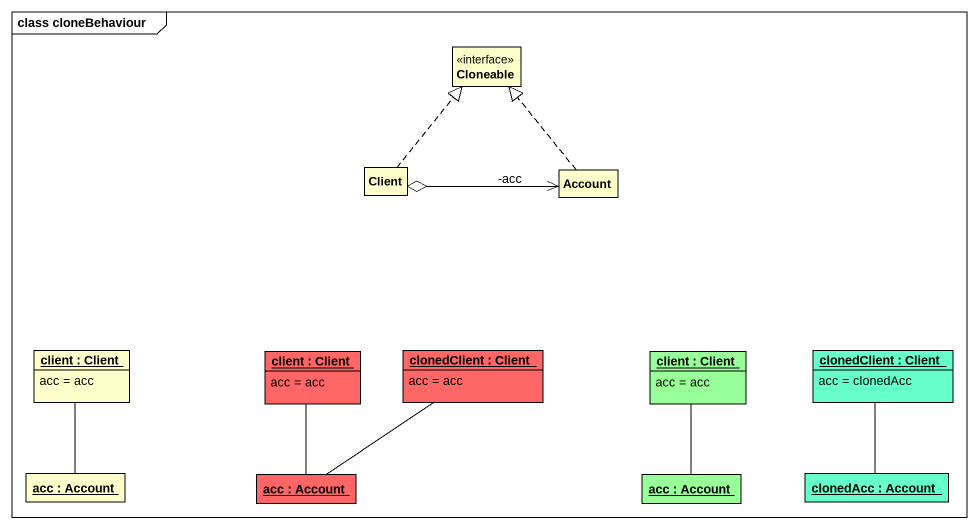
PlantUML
@startuml
mainframe class cloneBehaviour
hide circle
hide empty members
interface Cloneable
class Client
class Account
object "client : Client" as client {
  acc = acc
}
object "client : Client" as client_2 #FF6666 {
  acc = acc
}
object "clonedClient : Client" as clonedClient #FF6666 {
  acc = acc
}
object "client : Client" as client_3 #99FF99 {
  acc = acc
}
object "clonedClient : Client" as clonedClient_2 #66FFCC {
  acc = clonedAcc
}
object "acc : Account" as acc
object "acc : Account" as acc_2 #FF6666
object "acc : Account" as acc_3 #99FF99
object "clonedAcc : Account" as clonedAcc #66FFCC
Client .up.|> Cloneable
Client o-right-> "-acc" Account
Account .up.|> Cloneable
client -- acc
client_2 -- acc_2
clonedClient -- acc_2
client_3 -- acc_3
clonedClient_2 -- clonedAcc
@enduml
